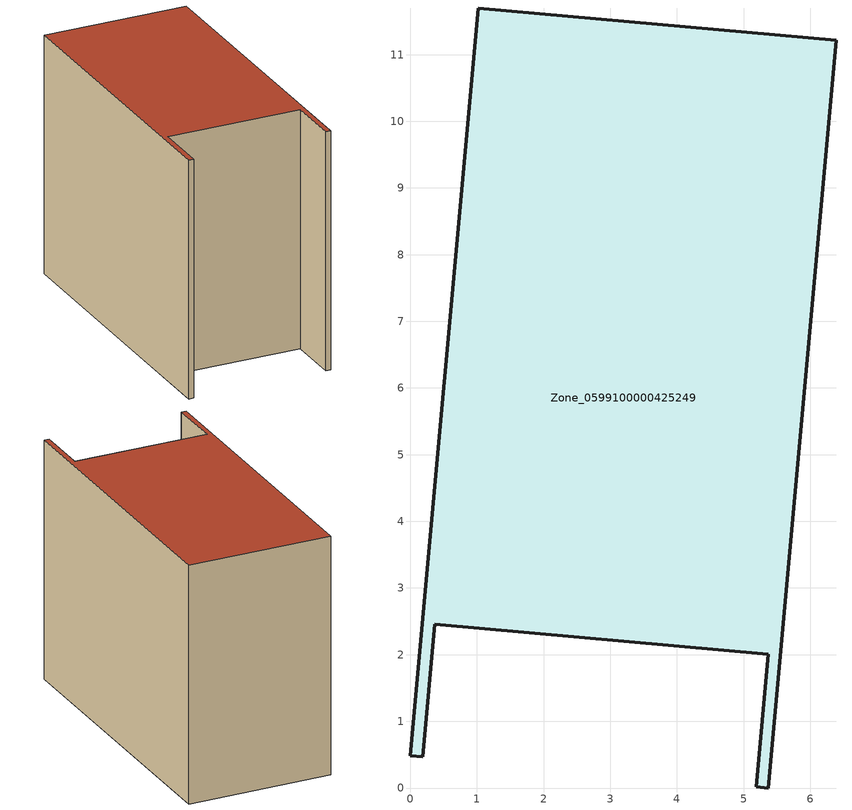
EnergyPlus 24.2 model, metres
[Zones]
Zone_0599100000425249
 floor ground (C_G): 1.02,11.7 6.39,11.21 5.37,0 5.19,0.01 5.37,2.01 0.37,2.46 0.19,0.47 0,0.48 z0
 wall outside (C_F): 0.37,2.46 5.37,2.01 5.19,0.01 5.37,0 6.39,11.21 1.02,11.7 0,0.48 0.19,0.47 0.37,2.46 z0:8.98
 roof outside (C_R): 5.37,0 6.39,11.21 1.02,11.7 0,0.48 0.19,0.47 0.37,2.46 5.37,2.01 5.19,0.01 z8.98
[BUILDING]
Pand.0599100000425249: North Axis=0; Terrain=City; Loads Convergence Tolerance Value=0.04; Temperature Convergence Tolerance Value=0.4; Solar Distribution=FullExterior; Maximum Number of Warmup Days=25; Minimum Number of Warmup Days=1
[Site:Location]
Rotterdam.The.Hague.AP_ZH_NLD Design_Conditions: Latitude=51.96; Longitude=4.45; Time Zone=1; Elevation=-4.5
[SITE:GROUNDTEMPERATURE:BUILDINGSURFACE]
18, 18, 18, 18, 18, 18, 18, 18, 18, 18, 18, 18
[MATERIAL] Thermal Absorptance=0.9; Solar Absorptance=0.7; Visible Absorptance=0.7
Name | Roughness | Thickness | Conductivity | Density | Specific Heat
G.TI.2006-2014 | MediumSmooth | 0.15 | 0.06 | 540 | 1210
F.TI.2006-2014 | Rough | 0.3 | 0.12 | 1920 | 840
R.TI.2006-2014 | MediumRough | 0.2 | 0.08 | 1500 | 1000
[CONSTRUCTION]
C_G: G.TI.2006-2014
C_F: F.TI.2006-2014
C_R: R.TI.2006-2014
[ZONE]
Zone_0599100000425249: Type=1; Multiplier=1; Ceiling Height=Autocalculate; Volume=Autocalculate; Floor Area=autocalculate; Part of Total Floor Area=Yes
[ZONEINFILTRATION:DESIGNFLOWRATE]
Infil_Zone_0599100000425249: Zone or ZoneList or Space or SpaceList=Zone_0599100000425249; Schedule=AlwaysOn; Design Flow Rate Calculation Method=Flow/Area; Flow Rate per Floor Area=0.0015; Constant Term Coefficient=1; Temperature Term Coefficient=0; Velocity Term Coefficient=0; Velocity Squared Term Coefficient=0
[HVACTEMPLATE:ZONE:IDEALLOADSAIRSYSTEM]
Zone_0599100000425249: Maximum Heating Supply Air Temperature=50; Minimum Cooling Supply Air Temperature=13; Maximum Heating Supply Air Humidity Ratio=0.0156; Minimum Cooling Supply Air Humidity Ratio=0.0077; Heating Limit=NoLimit; Cooling Limit=NoLimit; Dehumidification Control Type=ConstantSensibleHeatRatio; Cooling Sensible Heat Ratio=0.7; Dehumidification Setpoint=60; Humidification Control Type=None; Humidification Setpoint=30; Outdoor Air Method=None; Outdoor Air Flow Rate per Person=0.00944; Outdoor Air Flow Rate per Zone Floor Area=0; Outdoor Air Flow Rate per Zone=0; Demand Controlled Ventilation Type=None; Outdoor Air Economizer Type=NoEconomizer; Heat Recovery Type=None; Sensible Heat Recovery Effectiveness=0.7; Latent Heat Recovery Effectiveness=0.65
[ZONECONTROL:THERMOSTAT]
ThermostatControl_Zone_0599100000425249: Zone or ZoneList=Zone_0599100000425249; Control Type Schedule=DualSetpointControlType; Control 1=Thermostat_Zone_0599100000425249; Temperature Difference Between Cutout And Setpoint=0
[THERMOSTATSETPOINT:DUALSETPOINT]
Thermostat_Zone_0599100000425249: Heating Setpoint Temperature Schedule=HeatingSetpoint_Zone_0599100000425249; Cooling Setpoint Temperature Schedule=CoolingSetpoint_Zone_0599100000425249
[SCHEDULE:COMPACT]
HeatingSetpoint_Zone_0599100000425249: Through: 12/31, For: AllDays, Until: 24:00, 21
CoolingSetpoint_Zone_0599100000425249: Through: 12/31, For: AllDays, Until: 24:00, 24
DualSetpointControlType: Through: 12/31, For: AllDays, Until: 24:00, 4
AlwaysOn: Through: 12/31, For: AllDays, Until: 24:00, 1
